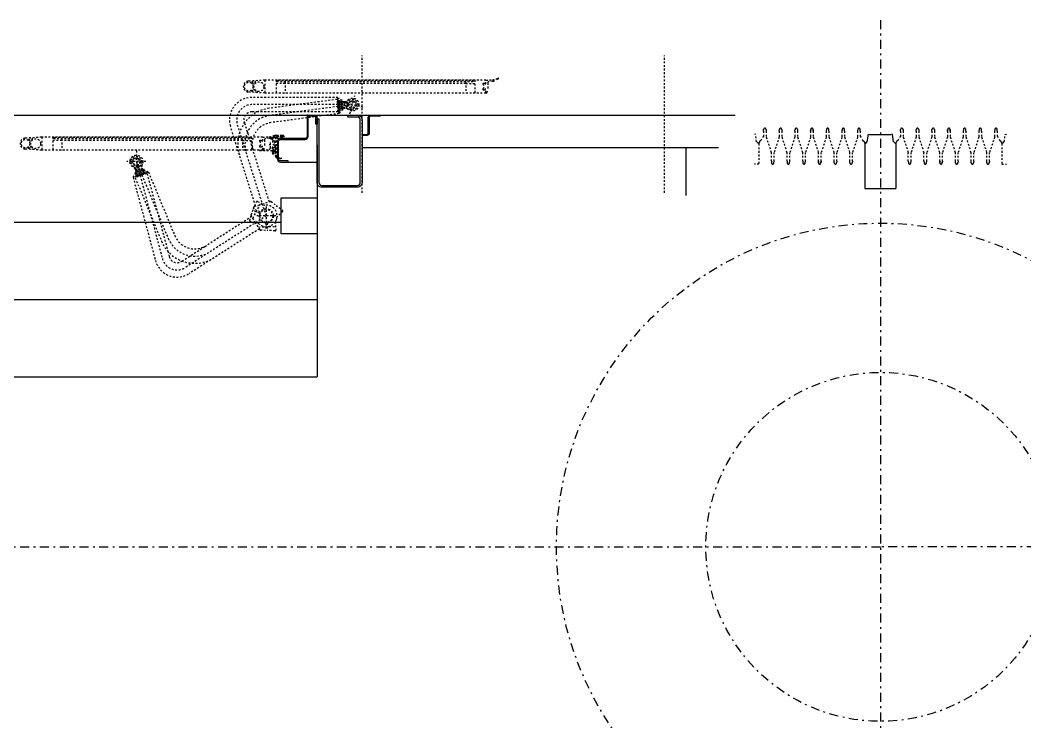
# Model space of a CAD drawing. Header units: millimetres. Extents: x 4061 to 4749, y 69169 to 69366.
# Drawn here: x 4352.6 to 4408.4, y 69188.1 to 69227.1 of the extents above; entities that cross this region are included whole.
import ezdxf

# ---------------------------------------------------------------- set-up
doc = ezdxf.new("R2010")
doc.units = ezdxf.units.MM
doc.header["$LTSCALE"] = 0.1
doc.linetypes.add('DASHDOT', pattern=[1, 0.5, -0.25, 0, -0.25])
for name, color, linetype in [('AXE', 1, 'DASHDOT'), ('COTE', 1, 'Continuous'), ('Subtire', 4, 'Continuous')]:
    doc.layers.add(name, color=color, linetype=linetype)

msp = doc.modelspace()

# ---------------------------------------------------------------- linework, layer by layer
at = {"layer": 'AXE', "ltscale": 10}
for p, q in [((4400.401, 69227.108), (4400.401, 69168.526)), ((4266.801, 69197.817), (4400.401, 69197.817)), ((4599.334, 69197.817), (4400.401, 69197.817))]:
    msp.add_line(p, q, dxfattribs=at)
at = {"layer": 'AXE'}
for p, q in [((4371.601, 69217.507), (4371.601, 69225.147)), ((4388.401, 69217.507), (4388.401, 69225.147)), ((4366.202, 69223.769), (4365.283, 69223.709)), ((4378.482, 69223.769), (4366.202, 69223.769)), ((4366.202, 69223.769), (4366.202, 69223.049)), ((4366.822, 69223.769), (4366.822, 69223.049)), ((4367.323, 69223.589), (4366.822, 69223.589)), ((4367.323, 69223.669), (4367.323, 69223.049)), ((4377.362, 69223.589), (4367.323, 69223.589)), ((4377.362, 69223.669), (4377.362, 69223.049)), ((4377.362, 69223.589), (4377.862, 69223.589)), ((4377.862, 69223.769), (4377.862, 69223.049)), ((4366.202, 69223.049), (4365.282, 69223.11)), ((4378.482, 69223.049), (4366.202, 69223.049)), ((4370.927, 69221.901), (4371.199, 69222.915)), ((4370.263, 69222.808), (4365.48, 69222.808)), ((4371.063, 69222.408), (4365.48, 69222.408)), ((4370.218, 69222.7), (4366.433, 69222.202)), ((4371.063, 69222.408), (4366.485, 69221.805)), ((4370.322, 69221.907), (4370.218, 69222.7)), ((4370.223, 69222.66), (4370.282, 69222.668)), ((4370.263, 69222.666), (4370.263, 69222.808)), ((4370.263, 69222.768), (4370.323, 69222.768)), ((4370.263, 69222.008), (4370.263, 69222.666)), ((4370.376, 69221.954), (4370.282, 69222.668)), ((4370.466, 69222.571), (4370.308, 69222.551)), ((4370.323, 69222.553), (4370.323, 69222.768)), ((4370.323, 69222.048), (4370.323, 69222.553)), ((4370.324, 69222.432), (4370.482, 69222.452)), ((4370.493, 69222.648), (4370.333, 69222.648)), ((4370.333, 69222.528), (4370.482, 69222.528)), ((4370.482, 69222.528), (4370.493, 69222.528)), ((4371.643, 69222.252), (4370.483, 69222.563)), ((4370.484, 69222.513), (4370.508, 69222.335)), ((4370.617, 69222.511), (4370.487, 69222.493)), ((4370.503, 69222.588), (4370.503, 69222.496)), ((4370.634, 69222.568), (4370.503, 69222.568)), ((4370.503, 69222.496), (4370.503, 69222.408)), ((4370.503, 69222.228), (4370.503, 69222.408)), ((4370.531, 69222.156), (4370.508, 69222.335)), ((4365.8, 69222.008), (4365.48, 69222.008)), ((4370.263, 69222.008), (4365.8, 69222.008)), ((4370.322, 69221.907), (4366.537, 69221.409)), ((4370.263, 69222.048), (4370.323, 69222.048)), ((4370.317, 69221.947), (4370.376, 69221.954)), ((4370.333, 69222.288), (4370.493, 69222.288)), ((4370.493, 69222.168), (4370.333, 69222.168)), ((4370.355, 69222.194), (4370.513, 69222.214)), ((4370.529, 69222.095), (4370.371, 69222.075)), ((4370.634, 69222.248), (4370.503, 69222.248)), ((4370.659, 69222.193), (4370.529, 69222.176)), ((4365.686, 69216.764), (4364.291, 69221.187)), ((4366.278, 69216.217), (4364.673, 69221.307)), ((4365.068, 69221.384), (4365.054, 69221.427)), ((4365.068, 69221.384), (4365.549, 69219.858)), ((4393.46, 69220.758), (4393.401, 69220.749)), ((4393.521, 69220.342), (4393.46, 69220.758)), ((4393.906, 69220.66), (4393.782, 69220.445)), ((4393.906, 69220.937), (4393.914, 69221.03)), ((4393.906, 69220.937), (4393.906, 69220.66)), ((4394.048, 69221.03), (4394.056, 69220.937)), ((4394.056, 69220.936), (4394.056, 69220.609)), ((4394.778, 69220.937), (4394.786, 69221.03)), ((4394.778, 69220.937), (4394.778, 69220.609)), ((4394.92, 69221.03), (4394.928, 69220.937)), ((4394.928, 69220.936), (4394.928, 69220.609)), ((4395.649, 69220.937), (4395.657, 69221.03)), ((4395.649, 69220.937), (4395.649, 69220.609)), ((4395.791, 69221.03), (4395.799, 69220.937)), ((4395.799, 69220.936), (4395.799, 69220.609)), ((4396.521, 69220.937), (4396.529, 69221.03)), ((4396.529, 69221.03), (4396.521, 69220.937)), ((4396.521, 69220.937), (4396.521, 69220.609)), ((4396.521, 69220.936), (4396.521, 69220.609)), ((4396.663, 69221.03), (4396.671, 69220.937)), ((4396.671, 69220.937), (4396.663, 69221.03)), ((4396.671, 69220.937), (4396.671, 69220.609)), ((4396.671, 69220.936), (4396.671, 69220.609)), ((4397.4, 69221.03), (4397.392, 69220.937)), ((4397.392, 69220.936), (4397.392, 69220.609)), ((4397.543, 69220.937), (4397.535, 69221.03)), ((4397.543, 69220.937), (4397.535, 69221.03)), ((4397.543, 69220.937), (4397.543, 69220.609)), ((4397.543, 69220.937), (4397.543, 69220.609)), ((4398.272, 69221.03), (4398.264, 69220.937)), ((4398.272, 69221.03), (4398.264, 69220.937)), ((4398.264, 69220.936), (4398.264, 69220.609)), ((4398.264, 69220.936), (4398.264, 69220.609)), ((4398.414, 69220.937), (4398.406, 69221.03)), ((4398.414, 69220.937), (4398.406, 69221.03)), ((4398.414, 69220.937), (4398.414, 69220.609)), ((4398.414, 69220.937), (4398.414, 69220.609)), ((4399.144, 69221.03), (4399.136, 69220.937)), ((4399.144, 69221.03), (4399.136, 69220.937)), ((4399.136, 69220.936), (4399.136, 69220.609)), ((4399.286, 69220.937), (4399.278, 69221.03)), ((4399.286, 69220.937), (4399.278, 69221.03)), ((4399.286, 69220.937), (4399.286, 69220.66)), ((4399.286, 69220.66), (4399.41, 69220.445)), ((4399.286, 69220.66), (4399.41, 69220.445)), ((4401.516, 69220.66), (4401.392, 69220.445)), ((4401.516, 69220.66), (4401.392, 69220.445)), ((4401.516, 69220.937), (4401.524, 69221.03)), ((4401.516, 69220.937), (4401.524, 69221.03)), ((4401.516, 69220.937), (4401.516, 69220.66)), ((4401.658, 69221.03), (4401.666, 69220.937)), ((4401.658, 69221.03), (4401.666, 69220.937)), ((4401.666, 69220.936), (4401.666, 69220.609)), ((4402.388, 69220.937), (4402.396, 69221.03)), ((4402.388, 69220.937), (4402.396, 69221.03)), ((4402.388, 69220.937), (4402.388, 69220.609)), ((4402.388, 69220.937), (4402.388, 69220.609)), ((4402.53, 69221.03), (4402.538, 69220.937)), ((4402.53, 69221.03), (4402.538, 69220.937)), ((4402.538, 69220.936), (4402.538, 69220.609)), ((4402.538, 69220.936), (4402.538, 69220.609)), ((4403.259, 69220.937), (4403.267, 69221.03)), ((4403.259, 69220.937), (4403.267, 69221.03)), ((4403.259, 69220.937), (4403.259, 69220.609)), ((4403.259, 69220.937), (4403.259, 69220.609)), ((4403.401, 69221.03), (4403.409, 69220.937)), ((4403.409, 69220.936), (4403.409, 69220.609)), ((4404.139, 69221.03), (4404.131, 69220.937)), ((4404.131, 69220.937), (4404.139, 69221.03)), ((4404.131, 69220.937), (4404.131, 69220.609)), ((4404.131, 69220.936), (4404.131, 69220.609)), ((4404.281, 69220.937), (4404.273, 69221.03)), ((4404.273, 69221.03), (4404.281, 69220.937)), ((4404.281, 69220.937), (4404.281, 69220.609)), ((4404.281, 69220.936), (4404.281, 69220.609)), ((4405.01, 69221.03), (4405.002, 69220.937)), ((4405.002, 69220.936), (4405.002, 69220.609)), ((4405.153, 69220.937), (4405.145, 69221.03)), ((4405.153, 69220.937), (4405.153, 69220.609)), ((4405.882, 69221.03), (4405.874, 69220.937)), ((4405.874, 69220.936), (4405.874, 69220.609)), ((4406.024, 69220.937), (4406.016, 69221.03)), ((4406.024, 69220.937), (4406.024, 69220.609)), ((4406.754, 69221.03), (4406.746, 69220.937)), ((4406.746, 69220.936), (4406.746, 69220.609)), ((4406.896, 69220.937), (4406.888, 69221.03)), ((4406.896, 69220.937), (4406.896, 69220.66)), ((4406.896, 69220.66), (4407.02, 69220.445)), ((4407.281, 69220.342), (4407.342, 69220.758)), ((4407.342, 69220.758), (4407.401, 69220.749)), ((4353.799, 69220.598), (4352.88, 69220.538)), ((4366.079, 69220.598), (4353.799, 69220.598)), ((4353.799, 69220.598), (4353.799, 69219.878)), ((4354.419, 69220.598), (4354.419, 69219.878)), ((4354.919, 69220.418), (4354.419, 69220.418)), ((4354.919, 69220.498), (4354.92, 69219.878)), ((4364.958, 69220.418), (4354.919, 69220.418)), ((4364.958, 69220.498), (4364.958, 69219.878)), ((4364.958, 69220.418), (4365.459, 69220.418)), ((4365.459, 69220.598), (4365.459, 69219.878)), ((4366.439, 69220.198), (4366.959, 69220.198)), ((4393.541, 69220.345), (4393.521, 69220.342)), ((4393.585, 69220.282), (4393.541, 69220.345)), ((4393.654, 69220.23), (4393.589, 69220.277)), ((4393.654, 69220.272), (4393.654, 69220.23)), ((4393.654, 69220.23), (4393.654, 69219.102)), ((4393.707, 69220.355), (4393.686, 69220.339)), ((4393.778, 69220.44), (4393.707, 69220.385)), ((4393.707, 69220.385), (4393.707, 69220.355)), ((4394.056, 69220.609), (4394.342, 69219.725)), ((4394.778, 69220.609), (4394.492, 69219.725)), ((4394.928, 69220.609), (4395.213, 69219.725)), ((4395.649, 69220.609), (4395.364, 69219.725)), ((4395.799, 69220.609), (4396.085, 69219.725)), ((4396.521, 69220.609), (4396.235, 69219.725)), ((4396.671, 69220.609), (4396.957, 69219.725)), ((4397.392, 69220.609), (4397.107, 69219.725)), ((4397.543, 69220.609), (4397.828, 69219.725)), ((4397.543, 69220.609), (4397.828, 69219.725)), ((4398.264, 69220.609), (4397.978, 69219.725)), ((4398.264, 69220.609), (4397.978, 69219.725)), ((4398.414, 69220.609), (4398.7, 69219.725)), ((4399.136, 69220.609), (4398.85, 69219.725)), ((4399.414, 69220.44), (4399.484, 69220.385)), ((4399.414, 69220.44), (4399.484, 69220.385)), ((4399.484, 69220.385), (4399.484, 69220.355)), ((4399.484, 69220.385), (4399.484, 69220.355)), ((4399.484, 69220.355), (4399.505, 69220.339)), ((4399.484, 69220.355), (4399.505, 69220.339)), ((4399.538, 69220.272), (4399.538, 69220.23)), ((4399.538, 69220.272), (4399.538, 69220.23)), ((4401.264, 69220.272), (4401.264, 69220.23)), ((4401.264, 69220.272), (4401.264, 69220.23)), ((4401.317, 69220.355), (4401.296, 69220.339)), ((4401.317, 69220.355), (4401.296, 69220.339)), ((4401.388, 69220.44), (4401.317, 69220.385)), ((4401.388, 69220.44), (4401.317, 69220.385)), ((4401.317, 69220.385), (4401.317, 69220.355)), ((4401.317, 69220.385), (4401.317, 69220.355)), ((4401.666, 69220.609), (4401.952, 69219.725)), ((4402.388, 69220.609), (4402.102, 69219.725)), ((4402.538, 69220.609), (4402.823, 69219.725)), ((4402.538, 69220.609), (4402.823, 69219.725)), ((4403.259, 69220.609), (4402.974, 69219.725)), ((4403.259, 69220.609), (4402.974, 69219.725)), ((4403.409, 69220.609), (4403.695, 69219.725)), ((4404.131, 69220.609), (4403.845, 69219.725)), ((4404.281, 69220.609), (4404.567, 69219.725)), ((4405.002, 69220.609), (4404.717, 69219.725)), ((4405.153, 69220.609), (4405.438, 69219.725)), ((4405.874, 69220.609), (4405.588, 69219.725)), ((4406.024, 69220.609), (4406.31, 69219.725)), ((4406.746, 69220.609), (4406.46, 69219.725)), ((4407.024, 69220.44), (4407.094, 69220.385)), ((4407.094, 69220.385), (4407.094, 69220.355)), ((4407.094, 69220.355), (4407.115, 69220.339)), ((4407.148, 69220.23), (4407.212, 69220.277)), ((4407.148, 69220.272), (4407.148, 69220.23)), ((4407.148, 69220.23), (4407.148, 69219.102)), ((4407.217, 69220.282), (4407.261, 69220.345)), ((4407.261, 69220.345), (4407.281, 69220.342)), ((4353.799, 69219.878), (4352.879, 69219.939)), ((4366.079, 69219.878), (4353.799, 69219.878)), ((4359.059, 69219.838), (4359.059, 69218.636)), ((4366.449, 69217.005), (4365.549, 69219.858)), ((4394.342, 69219.259), (4394.342, 69219.725)), ((4394.492, 69219.259), (4394.492, 69219.725)), ((4395.213, 69219.259), (4395.213, 69219.725)), ((4395.364, 69219.259), (4395.364, 69219.725)), ((4396.085, 69219.259), (4396.085, 69219.725)), ((4396.235, 69219.259), (4396.235, 69219.725)), ((4396.957, 69219.259), (4396.957, 69219.725)), ((4397.107, 69219.259), (4397.107, 69219.725)), ((4397.828, 69219.259), (4397.828, 69219.725)), ((4397.978, 69219.259), (4397.978, 69219.725)), ((4398.7, 69219.259), (4398.7, 69219.725)), ((4398.85, 69219.259), (4398.85, 69219.725)), ((4401.952, 69219.259), (4401.952, 69219.725)), ((4402.102, 69219.259), (4402.102, 69219.725)), ((4402.823, 69219.259), (4402.823, 69219.725)), ((4402.974, 69219.259), (4402.974, 69219.725)), ((4403.695, 69219.259), (4403.695, 69219.725)), ((4403.845, 69219.259), (4403.845, 69219.725)), ((4404.567, 69219.259), (4404.567, 69219.725)), ((4404.717, 69219.259), (4404.717, 69219.725)), ((4405.438, 69219.259), (4405.438, 69219.725)), ((4405.588, 69219.259), (4405.588, 69219.725)), ((4406.31, 69219.259), (4406.31, 69219.725)), ((4406.46, 69219.259), (4406.46, 69219.725)), ((4359.584, 69219.237), (4358.534, 69219.237)), ((4359.059, 69219.237), (4360.504, 69213.845)), ((4359.059, 69219.237), (4360.826, 69214.971)), ((4393.654, 69219.102), (4393.401, 69219.102)), ((4394.342, 69219.259), (4394.35, 69219.166)), ((4394.484, 69219.166), (4394.492, 69219.259)), ((4395.213, 69219.259), (4395.221, 69219.166)), ((4395.356, 69219.166), (4395.364, 69219.259)), ((4396.085, 69219.259), (4396.093, 69219.166)), ((4396.227, 69219.166), (4396.235, 69219.259)), ((4396.957, 69219.259), (4396.965, 69219.166)), ((4396.965, 69219.166), (4396.957, 69219.259)), ((4397.099, 69219.166), (4397.107, 69219.259)), ((4397.107, 69219.259), (4397.099, 69219.166)), ((4397.836, 69219.166), (4397.828, 69219.259)), ((4397.978, 69219.259), (4397.97, 69219.166)), ((4397.978, 69219.259), (4397.97, 69219.166)), ((4398.708, 69219.166), (4398.7, 69219.259)), ((4398.708, 69219.166), (4398.7, 69219.259)), ((4398.85, 69219.259), (4398.842, 69219.166)), ((4398.85, 69219.259), (4398.842, 69219.166)), ((4401.952, 69219.259), (4401.96, 69219.166)), ((4401.952, 69219.259), (4401.96, 69219.166)), ((4402.094, 69219.166), (4402.102, 69219.259)), ((4402.094, 69219.166), (4402.102, 69219.259)), ((4402.823, 69219.259), (4402.831, 69219.166)), ((4402.823, 69219.259), (4402.831, 69219.166)), ((4402.966, 69219.166), (4402.974, 69219.259)), ((4403.703, 69219.166), (4403.695, 69219.259)), ((4403.695, 69219.259), (4403.703, 69219.166)), ((4403.845, 69219.259), (4403.837, 69219.166)), ((4403.837, 69219.166), (4403.845, 69219.259)), ((4404.575, 69219.166), (4404.567, 69219.259)), ((4404.717, 69219.259), (4404.709, 69219.166)), ((4405.446, 69219.166), (4405.438, 69219.259)), ((4405.588, 69219.259), (4405.58, 69219.166)), ((4406.318, 69219.166), (4406.31, 69219.259)), ((4406.46, 69219.259), (4406.452, 69219.166)), ((4407.148, 69219.102), (4407.401, 69219.102)), ((4359.017, 69218.398), (4358.88, 69218.361)), ((4359.111, 69218.485), (4358.903, 69218.429)), ((4358.919, 69218.371), (4358.903, 69218.429)), ((4358.975, 69218.624), (4359.016, 69218.47)), ((4359.735, 69218.651), (4358.996, 69218.345)), ((4359.675, 69218.691), (4359.01, 69218.416)), ((4359.033, 69218.36), (4359.01, 69218.416)), ((4359.016, 69218.781), (4359.05, 69218.655)), ((4359.653, 69218.568), (4359.017, 69218.398)), ((4359.03, 69218.65), (4359.12, 69218.674)), ((4359.056, 69218.618), (4359.117, 69218.471)), ((4359.076, 69218.78), (4359.126, 69218.659)), ((4359.094, 69218.645), (4359.091, 69218.655)), ((4359.132, 69218.501), (4359.094, 69218.645)), ((4359.107, 69218.651), (4359.274, 69218.72)), ((4359.599, 69218.615), (4359.111, 69218.485)), ((4359.12, 69218.674), (4359.204, 69218.696)), ((4359.228, 69218.517), (4359.167, 69218.664)), ((4359.378, 69218.743), (4359.204, 69218.696)), ((4359.44, 69218.789), (4359.274, 69218.72)), ((4359.364, 69218.563), (4359.323, 69218.717)), ((4359.325, 69218.864), (4359.359, 69218.738)), ((4359.371, 69218.902), (4359.421, 69218.781)), ((4359.449, 69218.609), (4359.388, 69218.756)), ((4359.439, 69218.748), (4359.48, 69218.594)), ((4359.499, 69218.802), (4359.56, 69218.655)), ((4359.614, 69218.558), (4359.599, 69218.615)), ((4359.653, 69218.568), (4360.808, 69214.257)), ((4359.698, 69218.636), (4359.675, 69218.691)), ((4359.735, 69218.651), (4361.196, 69215.124)), ((4358.88, 69218.361), (4360.118, 69213.741)), ((4358.996, 69218.345), (4360.457, 69214.818)), ((4365.534, 69216.082), (4365.974, 69216.928)), ((4366.278, 69216.747), (4366.278, 69215.687)), ((4366.278, 69216.217), (4361.777, 69213.35)), ((4365.472, 69216.178), (4362.949, 69214.571)), ((4365.908, 69216.37), (4365.536, 69216.524)), ((4365.946, 69216.441), (4365.566, 69216.598)), ((4366.803, 69216.217), (4365.753, 69216.217)), ((4365.841, 69215.6), (4366.794, 69215.641)), ((4366.26, 69215.817), (4366.243, 69215.415)), ((4366.34, 69215.822), (4366.323, 69215.411)), ((4365.902, 69215.504), (4361.992, 69213.012)), ((4361.6, 69213.711), (4362.949, 69214.571)), ((4360.808, 69214.257), (4360.891, 69213.948)), ((4361.6, 69213.711), (4361.562, 69213.687))]:
    msp.add_line(p, q, dxfattribs=at)
for points in [[(4365.456, 69223.667), (4365.707, 69223.695, 0.158277), (4365.571, 69223.543, 0.144249), (4365.456, 69223.667, 1.072469)], [(4365.456, 69223.151), (4365.708, 69223.123, -0.158277), (4365.572, 69223.275, -0.144249), (4365.456, 69223.151, -1.072469)], [(4367.099, 69220.658, 0.414217), (4367.069, 69220.628), (4367.069, 69220.597), (4367.269, 69220.597), (4367.269, 69220.618, 0.414214), (4367.189, 69220.698), (4367.159, 69220.698)], [(4353.052, 69220.496), (4353.304, 69220.524, 0.158277), (4353.168, 69220.372, 0.144249), (4353.052, 69220.496, 1.072469)], [(4353.053, 69219.98), (4353.304, 69219.953, -0.158277), (4353.168, 69220.104, -0.144249), (4353.053, 69219.98, -1.072469)], [(4366.818, 69219.488, 1.085379), (4366.837, 69219.49, 0.117221), (4366.768, 69219.718), (4366.768, 69219.778), (4366.788, 69219.778), (4366.788, 69219.838), (4366.728, 69219.838), (4366.668, 69219.758), (4366.668, 69219.678, -0.232811), (4366.818, 69219.485)], [(4366.83, 69216.806), (4367.178, 69216.539, -0.440011), (4367.183, 69216.48), (4366.873, 69216.141, -0.639522), (4365.834, 69215.813), (4365.385, 69215.913, -0.440011), (4365.356, 69215.964), (4365.488, 69216.382)], [(4365.512, 69216.459), (4365.593, 69216.717, -0.244698), (4365.619, 69216.743), (4366.067, 69216.885), (4366.515, 69217.026, -0.244698), (4366.551, 69217.02), (4366.767, 69216.854)], [(4365.566, 69216.598), (4365.734, 69217.004, -0.440011), (4365.79, 69217.024), (4366.197, 69216.812, -0.639522), (4366.783, 69215.893), (4366.803, 69215.434, -0.440011), (4366.761, 69215.392), (4366.323, 69215.411)], [(4366.243, 69215.415), (4365.972, 69215.426, -0.244698), (4365.94, 69215.445), (4365.687, 69215.841), (4365.435, 69216.237, -0.244698), (4365.432, 69216.274), (4365.536, 69216.524)]]:
    msp.add_lwpolyline(points, format="xyb", dxfattribs=at)
for points in [[(4366.922, 69223.769), (4377.762, 69223.769), (4377.762, 69223.669), (4366.922, 69223.669)], [(4371.011, 69222.215), (4370.87, 69222.356), (4370.922, 69222.549), (4371.115, 69222.601), (4371.256, 69222.46), (4371.204, 69222.266)], [(4354.519, 69220.598), (4365.359, 69220.598), (4365.359, 69220.498), (4354.519, 69220.498)], [(4359.259, 69219.237), (4359.159, 69219.064), (4358.959, 69219.064), (4358.859, 69219.237), (4358.959, 69219.41), (4359.159, 69219.41)]]:
    msp.add_lwpolyline(points, close=True, dxfattribs=at)
for points in [[(4379.172, 69223.846), (4379.05, 69223.775, -0.103173), (4378.856, 69223.712), (4378.654, 69223.689, 0.381674), (4378.582, 69223.609), (4378.582, 69223.233, -0.180575), (4378.523, 69223.061, -0.634663), (4378.482, 69223.071), (4378.482, 69223.259), (4378.422, 69223.259), (4378.422, 69223.209), (4378.322, 69223.209), (4378.322, 69223.284, 0.480385), (4378.322, 69223.534), (4378.322, 69223.609), (4378.422, 69223.609), (4378.422, 69223.559), (4378.482, 69223.559), (4378.482, 69223.769), (4378.683, 69223.781), (4378.847, 69223.79, 0.115335), (4379.153, 69223.881, -0.996879)], [(4366.769, 69220.675), (4366.646, 69220.605, -0.103173), (4366.452, 69220.541), (4366.25, 69220.518, 0.381674), (4366.179, 69220.438), (4366.179, 69220.062, -0.180575), (4366.12, 69219.89, -0.634663), (4366.079, 69219.9), (4366.079, 69220.088), (4366.019, 69220.088), (4366.019, 69220.038), (4365.919, 69220.038), (4365.919, 69220.114, 0.480385), (4365.919, 69220.363), (4365.919, 69220.438), (4366.019, 69220.438), (4366.019, 69220.388), (4366.079, 69220.388), (4366.079, 69220.598), (4366.279, 69220.61), (4366.443, 69220.62, 0.115335), (4366.749, 69220.71, -0.996879)], [(4366.836, 69220.698, 0.131652), (4366.786, 69220.685), (4366.659, 69220.612, 0.267949), (4366.609, 69220.525), (4366.609, 69220.348), (4366.669, 69220.348), (4366.669, 69220.525, -0.267949), (4366.689, 69220.56), (4366.759, 69220.6, -0.57735), (4366.789, 69220.583), (4366.789, 69219.878), (4366.669, 69219.878), (4366.669, 69220.048), (4366.609, 69220.048), (4366.609, 69219.698, 0.414214), (4366.629, 69219.678), (4366.669, 69219.678), (4366.669, 69219.838), (4366.789, 69219.838), (4366.789, 69219.778), (4366.769, 69219.778), (4366.769, 69219.718), (4366.839, 69219.718), (4366.839, 69220.598, -0.414214), (4366.899, 69220.658), (4367.099, 69220.658, -0.414214), (4367.139, 69220.618), (4367.139, 69220.618), (4367.199, 69220.618), (4367.199, 69220.658, 0.414212), (4367.159, 69220.698), (4366.839, 69220.698)], [(4366.609, 69220.348), (4366.669, 69220.348), (4366.669, 69220.398), (4366.769, 69220.398), (4366.769, 69220.323, 0.480385), (4366.769, 69220.074), (4366.769, 69219.998), (4366.669, 69219.998), (4366.669, 69220.048), (4366.609, 69220.048), (4366.609, 69219.838), (4366.409, 69219.838), (4365.928, 69219.838, -0.97941), (4365.929, 69219.878), (4366.079, 69219.878), (4366.438, 69219.919, 0.381674), (4366.509, 69219.998), (4366.509, 69220.375, -0.168299), (4366.573, 69220.561, -0.71189), (4366.609, 69220.548)], [(4367.112, 69219.398), (4366.958, 69219.398, -0.414214), (4366.838, 69219.518), (4366.838, 69220.598), (4366.898, 69220.598), (4366.898, 69219.518, 0.414214), (4366.958, 69219.458), (4367.112, 69219.458)]]:
    msp.add_lwpolyline(points, format="xyb", close=True, dxfattribs=at)
for centre, radius in [((4365.303, 69223.408), 0.24), ((4365.873, 69223.409), 0.27), ((4371.063, 69222.408), 0.36), ((4371.063, 69222.408), 0.3), ((4371.063, 69222.408), 0.22), ((4371.063, 69222.408), 0.2), ((4352.899, 69220.238), 0.24), ((4353.469, 69220.238), 0.27), ((4359.059, 69219.237), 0.36), ((4359.059, 69219.237), 0.3), ((4359.059, 69219.237), 0.22), ((4359.059, 69219.237), 0.2), ((4366.278, 69216.217), 0.4), ((4366.278, 69216.217), 0.36)]:
    msp.add_circle(centre, radius, dxfattribs=at)
at = {"layer": 'AXE', "ltscale": 10}
for radius in [18, 9.7]:
    msp.add_circle((4400.401, 69197.817), radius, dxfattribs=at)
at = {"layer": 'AXE'}
for centre, radius, start, end in [((4365.303, 69223.409), 0.3, 93.7749, 266.2294), ((4365.48, 69221.561), 1.246, 90, 197.5), ((4365.48, 69221.561), 0.846, 90, 197.5), ((4370.484, 69222.513), 0.18, 168.0288, 206.9712), ((4370.503, 69222.588), 0.18, 160.5288, 191.1805), ((4371.028, 69222.408), 0.705, 170.1936, 189.8064), ((4371.028, 69222.403), 0.705, 177.6936, 197.3064), ((4370.503, 69222.588), 0.18, 191.2086, 199.4712), ((4370.306, 69222.49), 0.18, 348.0288, 26.9712), ((4369.809, 69222.243), 0.705, 357.6936, 17.3064), ((4370.323, 69222.588), 0.18, 340.5288, 19.4712), ((4369.798, 69222.408), 0.705, 7.0887, 9.8064), ((4369.798, 69222.408), 0.705, 350.1936, 7.0887), ((4370.591, 69222.709), 0.2, 277.5, 327.4948), ((4370.634, 69222.768), 0.2, 270, 319.9948), ((4366.694, 69220.219), 2, 97.5, 197.5), ((4365.48, 69221.561), 0.446, 90, 197.5), ((4366.694, 69220.219), 1.6, 97.5, 197.5), ((4370.503, 69222.228), 0.18, 160.5288, 199.4712), ((4370.531, 69222.156), 0.18, 168.0288, 206.9712), ((4370.323, 69222.228), 0.18, 340.5288, 19.4712), ((4370.353, 69222.133), 0.18, 348.0288, 26.9712), ((4370.634, 69222.048), 0.2, 40.0052, 90), ((4370.685, 69221.995), 0.2, 47.5052, 97.5), ((4366.694, 69220.219), 1.2, 97.5, 197.5), ((4393.908, 69220.937), 0.002, 175.1123, 184.8877), ((4393.984, 69221.024), 0.07, 92.1406, 175.1123), ((4393.979, 69221.024), 0.07, 4.8877, 87.8594), ((4394.054, 69220.937), 0.002, 355, 4.8877), ((4394.78, 69220.937), 0.002, 175.1123, 184.8877), ((4394.855, 69221.024), 0.07, 92.1406, 175.1123), ((4394.85, 69221.024), 0.07, 4.8877, 87.8594), ((4394.926, 69220.937), 0.002, 355, 4.8877), ((4395.651, 69220.937), 0.002, 175.1123, 184.8877), ((4395.727, 69221.024), 0.07, 92.1406, 175.1123), ((4395.722, 69221.024), 0.07, 4.8877, 87.8594), ((4395.797, 69220.937), 0.002, 355, 4.8877), ((4396.523, 69220.937), 0.002, 175.1123, 184.8877), ((4396.523, 69220.937), 0.002, 175.1123, 185), ((4396.599, 69221.024), 0.07, 92.1406, 175.1123), ((4396.599, 69221.024), 0.07, 92.1406, 175.1123), ((4396.593, 69221.024), 0.07, 4.8877, 87.8594), ((4396.593, 69221.024), 0.07, 4.8877, 87.8594), ((4396.669, 69220.937), 0.002, 355, 4.8877), ((4396.669, 69220.937), 0.002, 355.1123, 4.8877), ((4397.394, 69220.937), 0.002, 175.1123, 185), ((4397.47, 69221.024), 0.07, 92.1406, 175.1123), ((4397.47, 69221.024), 0.07, 92.1406, 175.1123), ((4397.465, 69221.024), 0.07, 4.8877, 87.8594), ((4397.465, 69221.024), 0.07, 4.8877, 87.8594), ((4397.541, 69220.937), 0.002, 355.1123, 4.8877), ((4397.541, 69220.937), 0.002, 355.1123, 4.8877), ((4398.266, 69220.937), 0.002, 175.1123, 185), ((4398.266, 69220.937), 0.002, 175.1123, 185), ((4398.342, 69221.024), 0.07, 92.1406, 175.1123), ((4398.342, 69221.024), 0.07, 92.1406, 175.1123), ((4398.336, 69221.024), 0.07, 4.8877, 87.8594), ((4398.336, 69221.024), 0.07, 4.8877, 87.8594), ((4398.412, 69220.937), 0.002, 355.1123, 4.8877), ((4398.412, 69220.937), 0.002, 355.1123, 4.8877), ((4399.138, 69220.937), 0.002, 175.1123, 185), ((4399.138, 69220.937), 0.002, 175.1123, 185), ((4399.213, 69221.024), 0.07, 92.1406, 175.1123), ((4399.213, 69221.024), 0.07, 92.1406, 175.1123), ((4399.208, 69221.024), 0.07, 4.8877, 87.8594), ((4399.208, 69221.024), 0.07, 4.8877, 87.8594), ((4399.284, 69220.937), 0.002, 355.1123, 4.8877), ((4399.284, 69220.937), 0.002, 355.1123, 4.8877), ((4401.518, 69220.937), 0.002, 175.1123, 184.8877), ((4401.518, 69220.937), 0.002, 175.1123, 184.8877), ((4401.594, 69221.024), 0.07, 92.1406, 175.1123), ((4401.594, 69221.024), 0.07, 92.1406, 175.1123), ((4401.589, 69221.024), 0.07, 4.8877, 87.8594), ((4401.589, 69221.024), 0.07, 4.8877, 87.8594), ((4401.664, 69220.937), 0.002, 355, 4.8877), ((4401.664, 69220.937), 0.002, 355, 4.8877), ((4402.39, 69220.937), 0.002, 175.1123, 184.8877), ((4402.39, 69220.937), 0.002, 175.1123, 184.8877), ((4402.465, 69221.024), 0.07, 92.1406, 175.1123), ((4402.465, 69221.024), 0.07, 92.1406, 175.1123), ((4402.46, 69221.024), 0.07, 4.8877, 87.8594), ((4402.46, 69221.024), 0.07, 4.8877, 87.8594), ((4402.536, 69220.937), 0.002, 355, 4.8877), ((4402.536, 69220.937), 0.002, 355, 4.8877), ((4403.261, 69220.937), 0.002, 175.1123, 184.8877), ((4403.261, 69220.937), 0.002, 175.1123, 184.8877), ((4403.337, 69221.024), 0.07, 92.1406, 175.1123), ((4403.337, 69221.024), 0.07, 92.1406, 175.1123), ((4403.332, 69221.024), 0.07, 4.8877, 87.8594), ((4403.332, 69221.024), 0.07, 4.8877, 87.8594), ((4403.407, 69220.937), 0.002, 355, 4.8877), ((4404.133, 69220.937), 0.002, 175.1123, 185), ((4404.133, 69220.937), 0.002, 175.1123, 184.8877), ((4404.209, 69221.024), 0.07, 92.1406, 175.1123), ((4404.209, 69221.024), 0.07, 92.1406, 175.1123), ((4404.203, 69221.024), 0.07, 4.8877, 87.8594), ((4404.203, 69221.024), 0.07, 4.8877, 87.8594), ((4404.279, 69220.937), 0.002, 355.1123, 4.8877), ((4404.279, 69220.937), 0.002, 355, 4.8877), ((4405.004, 69220.937), 0.002, 175.1123, 185), ((4405.08, 69221.024), 0.07, 92.1406, 175.1123), ((4405.075, 69221.024), 0.07, 4.8877, 87.8594), ((4405.151, 69220.937), 0.002, 355.1123, 4.8877), ((4405.876, 69220.937), 0.002, 175.1123, 185), ((4405.952, 69221.024), 0.07, 92.1406, 175.1123), ((4405.946, 69221.024), 0.07, 4.8877, 87.8594), ((4406.022, 69220.937), 0.002, 355.1123, 4.8877), ((4406.748, 69220.937), 0.002, 175.1123, 185), ((4406.823, 69221.024), 0.07, 92.1406, 175.1123), ((4406.818, 69221.024), 0.07, 4.8877, 87.8594), ((4406.894, 69220.937), 0.002, 355.1123, 4.8877), ((4352.899, 69220.238), 0.3, 93.7749, 266.2294), ((4393.601, 69220.293), 0.02, 214.8788, 233.6166), ((4393.738, 69220.272), 0.084, 127.7978, 180), ((4393.768, 69220.453), 0.016, 307.7978, 330), ((4399.424, 69220.453), 0.016, 210, 232.2022), ((4399.424, 69220.453), 0.016, 210, 232.2022), ((4399.454, 69220.272), 0.084, 0, 52.2022), ((4399.454, 69220.272), 0.084, 0, 52.2022), ((4401.348, 69220.272), 0.084, 127.7978, 180), ((4401.348, 69220.272), 0.084, 127.7978, 180), ((4401.378, 69220.453), 0.016, 307.7978, 330), ((4401.378, 69220.453), 0.016, 307.7978, 330), ((4407.034, 69220.453), 0.016, 210, 232.2022), ((4407.064, 69220.272), 0.084, 0, 52.2022), ((4407.201, 69220.293), 0.02, 306.3834, 325.1212), ((4359.518, 69218.916), 0.2, 145.0052, 195), ((4359.556, 69218.979), 0.2, 152.5052, 202.5), ((4394.344, 69219.259), 0.002, 175.1123, 184.8877), ((4394.42, 69219.172), 0.07, 184.8877, 267.8594), ((4394.414, 69219.172), 0.07, 272.1406, 355.1123), ((4394.49, 69219.259), 0.002, 355.1123, 5), ((4395.215, 69219.259), 0.002, 175.1123, 184.8877), ((4395.291, 69219.172), 0.07, 184.8877, 267.8594), ((4395.286, 69219.172), 0.07, 272.1406, 355.1123), ((4395.362, 69219.259), 0.002, 355.1123, 5), ((4396.087, 69219.259), 0.002, 175.1123, 184.8877), ((4396.163, 69219.172), 0.07, 184.8877, 267.8594), ((4396.158, 69219.172), 0.07, 272.1406, 355.1123), ((4396.233, 69219.259), 0.002, 355.1123, 5), ((4396.959, 69219.259), 0.002, 175.1123, 184.8877), ((4396.959, 69219.259), 0.002, 175, 184.8877), ((4397.034, 69219.172), 0.07, 184.8877, 267.8594), ((4397.034, 69219.172), 0.07, 184.8877, 267.8594), ((4397.029, 69219.172), 0.07, 272.1406, 355.1123), ((4397.029, 69219.172), 0.07, 272.1406, 355.1123), ((4397.105, 69219.259), 0.002, 355.1123, 5), ((4397.105, 69219.259), 0.002, 355.1123, 4.8877), ((4397.83, 69219.259), 0.002, 175, 184.8877), ((4397.906, 69219.172), 0.07, 184.8877, 267.8594), ((4397.906, 69219.172), 0.07, 184.8877, 267.8594), ((4397.901, 69219.172), 0.07, 272.1406, 355.1123), ((4397.901, 69219.172), 0.07, 272.1406, 355.1123), ((4397.976, 69219.259), 0.002, 355.1123, 4.8877), ((4397.976, 69219.259), 0.002, 355.1123, 4.8877), ((4398.702, 69219.259), 0.002, 175, 184.8877), ((4398.702, 69219.259), 0.002, 175, 184.8877), ((4398.777, 69219.172), 0.07, 184.8877, 267.8594), ((4398.777, 69219.172), 0.07, 184.8877, 267.8594), ((4398.772, 69219.172), 0.07, 272.1406, 355.1123), ((4398.772, 69219.172), 0.07, 272.1406, 355.1123), ((4398.848, 69219.259), 0.002, 355.1123, 4.8877), ((4398.848, 69219.259), 0.002, 355.1123, 4.8877), ((4401.954, 69219.259), 0.002, 175.1123, 184.8877), ((4401.954, 69219.259), 0.002, 175.1123, 184.8877), ((4402.03, 69219.172), 0.07, 184.8877, 267.8594), ((4402.03, 69219.172), 0.07, 184.8877, 267.8594), ((4402.024, 69219.172), 0.07, 272.1406, 355.1123), ((4402.024, 69219.172), 0.07, 272.1406, 355.1123), ((4402.1, 69219.259), 0.002, 355.1123, 5), ((4402.1, 69219.259), 0.002, 355.1123, 5), ((4402.825, 69219.259), 0.002, 175.1123, 184.8877), ((4402.825, 69219.259), 0.002, 175.1123, 184.8877), ((4402.901, 69219.172), 0.07, 184.8877, 267.8594), ((4402.901, 69219.172), 0.07, 184.8877, 267.8594), ((4402.896, 69219.172), 0.07, 272.1406, 355.1123), ((4402.896, 69219.172), 0.07, 272.1406, 355.1123), ((4402.972, 69219.259), 0.002, 355.1123, 5), ((4403.697, 69219.259), 0.002, 175, 184.8877), ((4403.697, 69219.259), 0.002, 175.1123, 184.8877), ((4403.773, 69219.172), 0.07, 184.8877, 267.8594), ((4403.773, 69219.172), 0.07, 184.8877, 267.8594), ((4403.768, 69219.172), 0.07, 272.1406, 355.1123), ((4403.768, 69219.172), 0.07, 272.1406, 355.1123), ((4403.843, 69219.259), 0.002, 355.1123, 4.8877), ((4403.843, 69219.259), 0.002, 355.1123, 5), ((4404.569, 69219.259), 0.002, 175, 184.8877), ((4404.644, 69219.172), 0.07, 184.8877, 267.8594), ((4404.639, 69219.172), 0.07, 272.1406, 355.1123), ((4404.715, 69219.259), 0.002, 355.1123, 4.8877), ((4405.44, 69219.259), 0.002, 175, 184.8877), ((4405.516, 69219.172), 0.07, 184.8877, 267.8594), ((4405.511, 69219.172), 0.07, 272.1406, 355.1123), ((4405.586, 69219.259), 0.002, 355.1123, 4.8877), ((4406.312, 69219.259), 0.002, 175, 184.8877), ((4406.387, 69219.172), 0.07, 184.8877, 267.8594), ((4406.382, 69219.172), 0.07, 272.1406, 355.1123), ((4406.458, 69219.259), 0.002, 355.1123, 4.8877), ((4358.823, 69218.73), 0.2, 15, 64.9948), ((4358.891, 69218.703), 0.2, 22.5, 72.4948), ((4359.077, 69218.476), 0.18, 85.5288, 124.4712), ((4359.03, 69218.65), 0.18, 265.5288, 296.1805), ((4359.176, 69218.485), 0.18, 93.0288, 131.9712), ((4359.387, 69218.016), 0.705, 112.0887, 114.8064), ((4359.03, 69218.65), 0.18, 296.2086, 304.4712), ((4359.107, 69218.651), 0.18, 273.0288, 311.9712), ((4359.387, 69218.016), 0.705, 95.1936, 112.0887), ((4359.068, 69219.203), 0.705, 275.1936, 294.8064), ((4359.543, 69218.069), 0.705, 102.6936, 122.3064), ((4359.073, 69219.204), 0.705, 282.6936, 302.3064), ((4359.425, 69218.569), 0.18, 85.5288, 124.4712), ((4359.378, 69218.743), 0.18, 265.5288, 304.4712), ((4359.509, 69218.622), 0.18, 93.0288, 131.9712), ((4359.44, 69218.789), 0.18, 273.0288, 311.9712), ((4362.305, 69215.583), 1.2, 202.5, 302.5), ((4362.305, 69215.583), 2, 202.5, 302.5), ((4362.305, 69215.583), 1.6, 202.5, 302.5), ((4361.322, 69214.064), 0.446, 195, 302.5), ((4361.322, 69214.064), 1.246, 195, 302.5), ((4361.322, 69214.064), 0.846, 195, 302.5)]:
    msp.add_arc(centre, radius, start, end, dxfattribs=at)
at = {"layer": 'COTE'}
msp.add_line((4389.601, 69217.36), (4389.601, 69220.017), dxfattribs=at)
at = {"layer": 'Subtire'}
for p, q in [((4274.861, 69221.817), (4392.341, 69221.817)), ((4399.671, 69220.342), (4399.732, 69220.758)), ((4399.671, 69220.342), (4399.732, 69220.758)), ((4399.732, 69220.758), (4399.791, 69220.749)), ((4399.732, 69220.758), (4399.791, 69220.749)), ((4399.801, 69220.738), (4401.001, 69220.738)), ((4399.801, 69220.738), (4400.401, 69220.738)), ((4401.07, 69220.758), (4401.011, 69220.749)), ((4401.07, 69220.758), (4401.011, 69220.749)), ((4401.131, 69220.342), (4401.07, 69220.758)), ((4401.131, 69220.342), (4401.07, 69220.758)), ((4369.101, 69220.177), (4369.101, 69207.277)), ((4399.538, 69220.23), (4399.602, 69220.277)), ((4399.538, 69220.23), (4399.602, 69220.277)), ((4399.538, 69220.23), (4399.538, 69217.738)), ((4399.607, 69220.282), (4399.651, 69220.345)), ((4399.607, 69220.282), (4399.651, 69220.345)), ((4399.651, 69220.345), (4399.671, 69220.342)), ((4399.651, 69220.345), (4399.671, 69220.342)), ((4401.151, 69220.345), (4401.131, 69220.342)), ((4401.151, 69220.345), (4401.131, 69220.342)), ((4401.195, 69220.282), (4401.151, 69220.345)), ((4401.195, 69220.282), (4401.151, 69220.345)), ((4401.264, 69220.23), (4401.199, 69220.277)), ((4401.264, 69220.23), (4401.199, 69220.277)), ((4401.264, 69220.23), (4401.264, 69217.738)), ((4371.601, 69220.017), (4391.401, 69220.017)), ((4367.501, 69219.217), (4369.101, 69219.217)), ((4399.538, 69217.738), (4401.264, 69217.738)), ((4338.098, 69215.877), (4367.104, 69215.877)), ((4336.101, 69211.577), (4369.101, 69211.577)), ((4336.101, 69207.277), (4369.101, 69207.277))]:
    msp.add_line(p, q, dxfattribs=at)
for points in [[(4367.061, 69220.468), (4368.441, 69220.468, 0.414214), (4368.601, 69220.628), (4368.601, 69221.817), (4368.541, 69221.817), (4368.541, 69220.628, -0.414214), (4368.441, 69220.528), (4367.061, 69220.528, 0.414214), (4366.901, 69220.368), (4366.901, 69219.377, 0.414214), (4367.061, 69219.217), (4367.501, 69219.217), (4367.501, 69219.277), (4367.061, 69219.277, -0.414214), (4366.961, 69219.377), (4366.961, 69220.368, -0.414214)], [(4370.801, 69221.817), (4371.341, 69221.817, -0.414214), (4371.601, 69221.557), (4371.601, 69218.077, -0.414214), (4371.341, 69217.817), (4369.361, 69217.817, -0.414214), (4369.101, 69218.077), (4369.101, 69221.617), (4369.201, 69221.617), (4369.201, 69218.077, 0.414214), (4369.361, 69217.917), (4371.341, 69217.917, 0.414214), (4371.501, 69218.077), (4371.501, 69221.557, 0.414214), (4371.341, 69221.717), (4370.801, 69221.717)], [(4371.601, 69220.755), (4371.881, 69220.755, 0.414214), (4371.941, 69220.815), (4371.941, 69221.697, -0.414214), (4372.061, 69221.817), (4372.601, 69221.817), (4372.601, 69221.757), (4372.061, 69221.757, 0.414214), (4372.001, 69221.697), (4372.001, 69220.815, -0.414214), (4371.881, 69220.695), (4371.601, 69220.695)]]:
    msp.add_lwpolyline(points, format="xyb", close=True, dxfattribs=at)
at = {"layer": 'Subtire', "elevation": 0}
msp.add_lwpolyline([(4368.941, 69221.817, -0.414214), (4369.101, 69221.657), (4369.101, 69221.316), (4369.041, 69221.316), (4369.041, 69221.657, 0.414214), (4368.941, 69221.757), (4368.601, 69221.757), (4368.601, 69221.817)], format="xyb", close=True, dxfattribs=at)
at = {"layer": 'Subtire'}
msp.add_lwpolyline([(4369.104, 69215.217), (4367.104, 69215.217), (4367.104, 69217.217), (4369.104, 69217.217)], close=True, dxfattribs=at)
for centre, start, end in [((4399.591, 69220.293), 306.3834, 325.1212), ((4399.591, 69220.293), 306.3834, 325.1212), ((4401.211, 69220.293), 214.8788, 233.6166), ((4401.211, 69220.293), 214.8788, 233.6166)]:
    msp.add_arc(centre, 0.02, start, end, dxfattribs=at)

doc.saveas('drawing.dxf')
